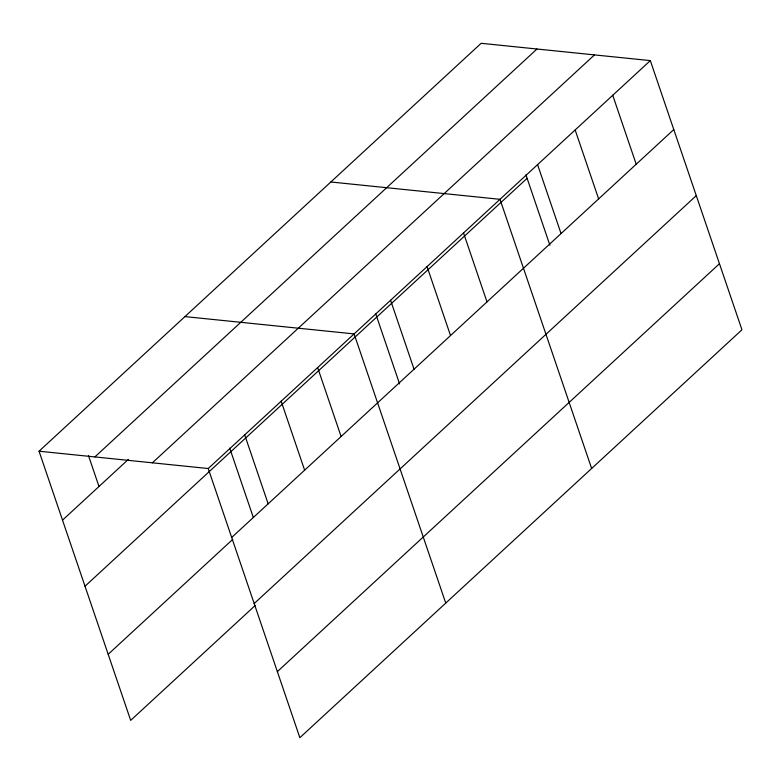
<?xml version="1.0" encoding="UTF-8"?>
<svg xmlns="http://www.w3.org/2000/svg" width="781" height="781" viewBox="0 0 781 781"><rect width="100%" height="100%" fill="white"/><g stroke="black" fill="none" stroke-linecap="round" stroke-linejoin="round"><path stroke-width="1.17" d="M39.05 451.213L481.145 43.297L650.319 60.615L741.95 329.787L299.855 737.703L208.215 468.532L39.05 451.213L130.681 720.385L255.221 605.47M94.872 456.924L536.977 49.018M62.519 520.146L128.348 459.404M152.393 462.821L594.487 54.904M208.215 468.532L650.319 60.615M85.012 586.228L527.107 178.312M231.684 537.474L673.788 129.558M108.188 654.302L232.728 539.388M254.176 603.547L696.281 195.631M277.353 671.631L719.457 263.714M330.832 181.983L500.006 199.311L591.637 468.483M184.941 316.598L354.115 333.917L445.746 603.088M612.743 95.292L636.203 164.225M575.158 129.968L598.627 198.901M537.582 164.635L561.051 233.578M525.945 174.895L549.902 245.254M463.533 232.963L487.002 301.896M427.061 266.614L450.53 335.557M390.588 300.265L414.057 369.208M375.632 313.581L399.589 383.949M317.642 367.578L341.102 436.511M281.16 401.229L304.629 470.162M244.687 434.88L268.156 503.813M229.741 448.196L253.308 517.422M88.429 455.469L98.992 486.495"/></g></svg>
